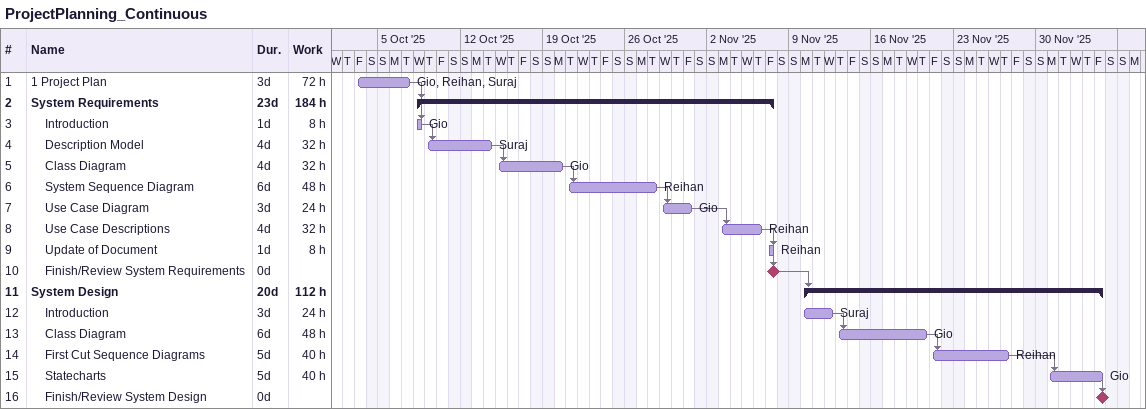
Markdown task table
ProjectPlanning_Continuous

| ID | Level | Task | Duration | Start | Finish | Predecessors | Resources | Work (h) |
|---|---|---|---|---|---|---|---|---|
| 1 | 1 | 1 Project Plan | 3d | 2025-10-03 | 2025-10-07 |  | Gio, Reihan, Suraj | 72 |
| 2 | 1 | **System Requirements** | 23d | 2025-10-08 | 2025-11-07 | 1 |  | 184 |
| 3 | 2 | Introduction | 1d | 2025-10-08 | 2025-10-08 | 1 | Gio | 8 |
| 4 | 2 | Description Model | 4d | 2025-10-09 | 2025-10-14 | 3 | Suraj | 32 |
| 5 | 2 | Class Diagram | 4d | 2025-10-15 | 2025-10-20 | 4 | Gio | 32 |
| 6 | 2 | System Sequence Diagram | 6d | 2025-10-21 | 2025-10-28 | 5 | Reihan | 48 |
| 7 | 2 | Use Case Diagram | 3d | 2025-10-29 | 2025-10-31 | 6 | Gio | 24 |
| 8 | 2 | Use Case Descriptions | 4d | 2025-11-03 | 2025-11-06 | 7 | Reihan | 32 |
| 9 | 2 | Update of Document | 1d | 2025-11-07 | 2025-11-07 | 8 | Reihan | 8 |
| 10 | 2 | Finish/Review System Requirements | 0d | 2025-11-07 | 2025-11-07 | 9 |  |  |
| 11 | 1 | **System Design** | 20d | 2025-11-10 | 2025-12-05 | 10 |  | 112 |
| 12 | 2 | Introduction | 3d | 2025-11-10 | 2025-11-12 |  | Suraj | 24 |
| 13 | 2 | Class Diagram | 6d | 2025-11-13 | 2025-11-20 | 12 | Gio | 48 |
| 14 | 2 | First Cut Sequence Diagrams | 5d | 2025-11-21 | 2025-11-27 | 13 | Reihan | 40 |
| 15 | 2 | Statecharts | 5d | 2025-12-01 | 2025-12-05 | 14 | Gio | 40 |
| 16 | 2 | Finish/Review System Design | 0d | 2025-12-05 | 2025-12-05 | 15 |  |  |
